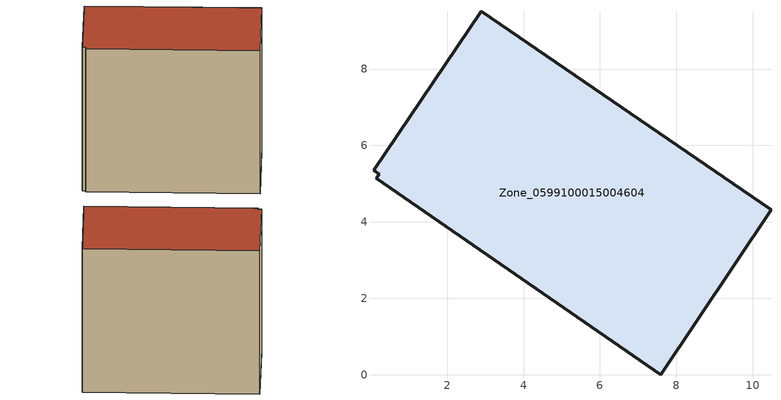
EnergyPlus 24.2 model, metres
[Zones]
Zone_0599100015004604
 floor ground (C_G): 7.59,0 0.15,5.14 0.22,5.24 0.07,5.35 2.89,9.51 10.48,4.32 z0.78
 wall outside (C_F): 7.59,0 10.48,4.32 2.89,9.51 0.07,5.35 0.22,5.24 0.15,5.14 7.59,0 z0.78:9.01
 roof outside (C_R): 0.15,5.14 7.59,0 10.48,4.32 2.89,9.51 0.07,5.35 0.22,5.24 z9.01
[BUILDING]
Pand.0599100015004604: North Axis=0; Terrain=City; Loads Convergence Tolerance Value=0.04; Temperature Convergence Tolerance Value=0.4; Solar Distribution=FullExterior; Maximum Number of Warmup Days=25; Minimum Number of Warmup Days=1
[Site:Location]
Rotterdam.The.Hague.AP_ZH_NLD Design_Conditions: Latitude=51.96; Longitude=4.45; Time Zone=1; Elevation=-4.5
[SITE:GROUNDTEMPERATURE:BUILDINGSURFACE]
18, 18, 18, 18, 18, 18, 18, 18, 18, 18, 18, 18
[MATERIAL] Thermal Absorptance=0.9; Solar Absorptance=0.7; Visible Absorptance=0.7
Name | Roughness | Thickness | Conductivity | Density | Specific Heat
G.TI.1975-1991 | MediumSmooth | 0.15 | 0.288461 | 540 | 1210
F.TI.1975-1991 | Rough | 0.3 | 0.230769 | 1920 | 840
R.TI.1975-1991 | MediumRough | 0.2 | 0.153846 | 1500 | 1000
[CONSTRUCTION]
C_G: G.TI.1975-1991
C_F: F.TI.1975-1991
C_R: R.TI.1975-1991
[ZONE]
Zone_0599100015004604: Type=1; Multiplier=1; Ceiling Height=Autocalculate; Volume=Autocalculate; Floor Area=autocalculate; Part of Total Floor Area=Yes
[ZONEINFILTRATION:DESIGNFLOWRATE]
Infil_Zone_0599100015004604: Zone or ZoneList or Space or SpaceList=Zone_0599100015004604; Schedule=AlwaysOn; Design Flow Rate Calculation Method=Flow/Area; Flow Rate per Floor Area=0.003; Constant Term Coefficient=1; Temperature Term Coefficient=0; Velocity Term Coefficient=0; Velocity Squared Term Coefficient=0
[HVACTEMPLATE:ZONE:IDEALLOADSAIRSYSTEM]
Zone_0599100015004604: Maximum Heating Supply Air Temperature=50; Minimum Cooling Supply Air Temperature=13; Maximum Heating Supply Air Humidity Ratio=0.0156; Minimum Cooling Supply Air Humidity Ratio=0.0077; Heating Limit=NoLimit; Cooling Limit=NoLimit; Dehumidification Control Type=ConstantSensibleHeatRatio; Cooling Sensible Heat Ratio=0.7; Dehumidification Setpoint=60; Humidification Control Type=None; Humidification Setpoint=30; Outdoor Air Method=None; Outdoor Air Flow Rate per Person=0.00944; Outdoor Air Flow Rate per Zone Floor Area=0; Outdoor Air Flow Rate per Zone=0; Demand Controlled Ventilation Type=None; Outdoor Air Economizer Type=NoEconomizer; Heat Recovery Type=None; Sensible Heat Recovery Effectiveness=0.7; Latent Heat Recovery Effectiveness=0.65
[ZONECONTROL:THERMOSTAT]
ThermostatControl_Zone_0599100015004604: Zone or ZoneList=Zone_0599100015004604; Control Type Schedule=DualSetpointControlType; Control 1=Thermostat_Zone_0599100015004604; Temperature Difference Between Cutout And Setpoint=0
[THERMOSTATSETPOINT:DUALSETPOINT]
Thermostat_Zone_0599100015004604: Heating Setpoint Temperature Schedule=HeatingSetpoint_Zone_0599100015004604; Cooling Setpoint Temperature Schedule=CoolingSetpoint_Zone_0599100015004604
[SCHEDULE:COMPACT]
HeatingSetpoint_Zone_0599100015004604: Through: 12/31, For: AllDays, Until: 24:00, 21
CoolingSetpoint_Zone_0599100015004604: Through: 12/31, For: AllDays, Until: 24:00, 24
DualSetpointControlType: Through: 12/31, For: AllDays, Until: 24:00, 4
AlwaysOn: Through: 12/31, For: AllDays, Until: 24:00, 1
